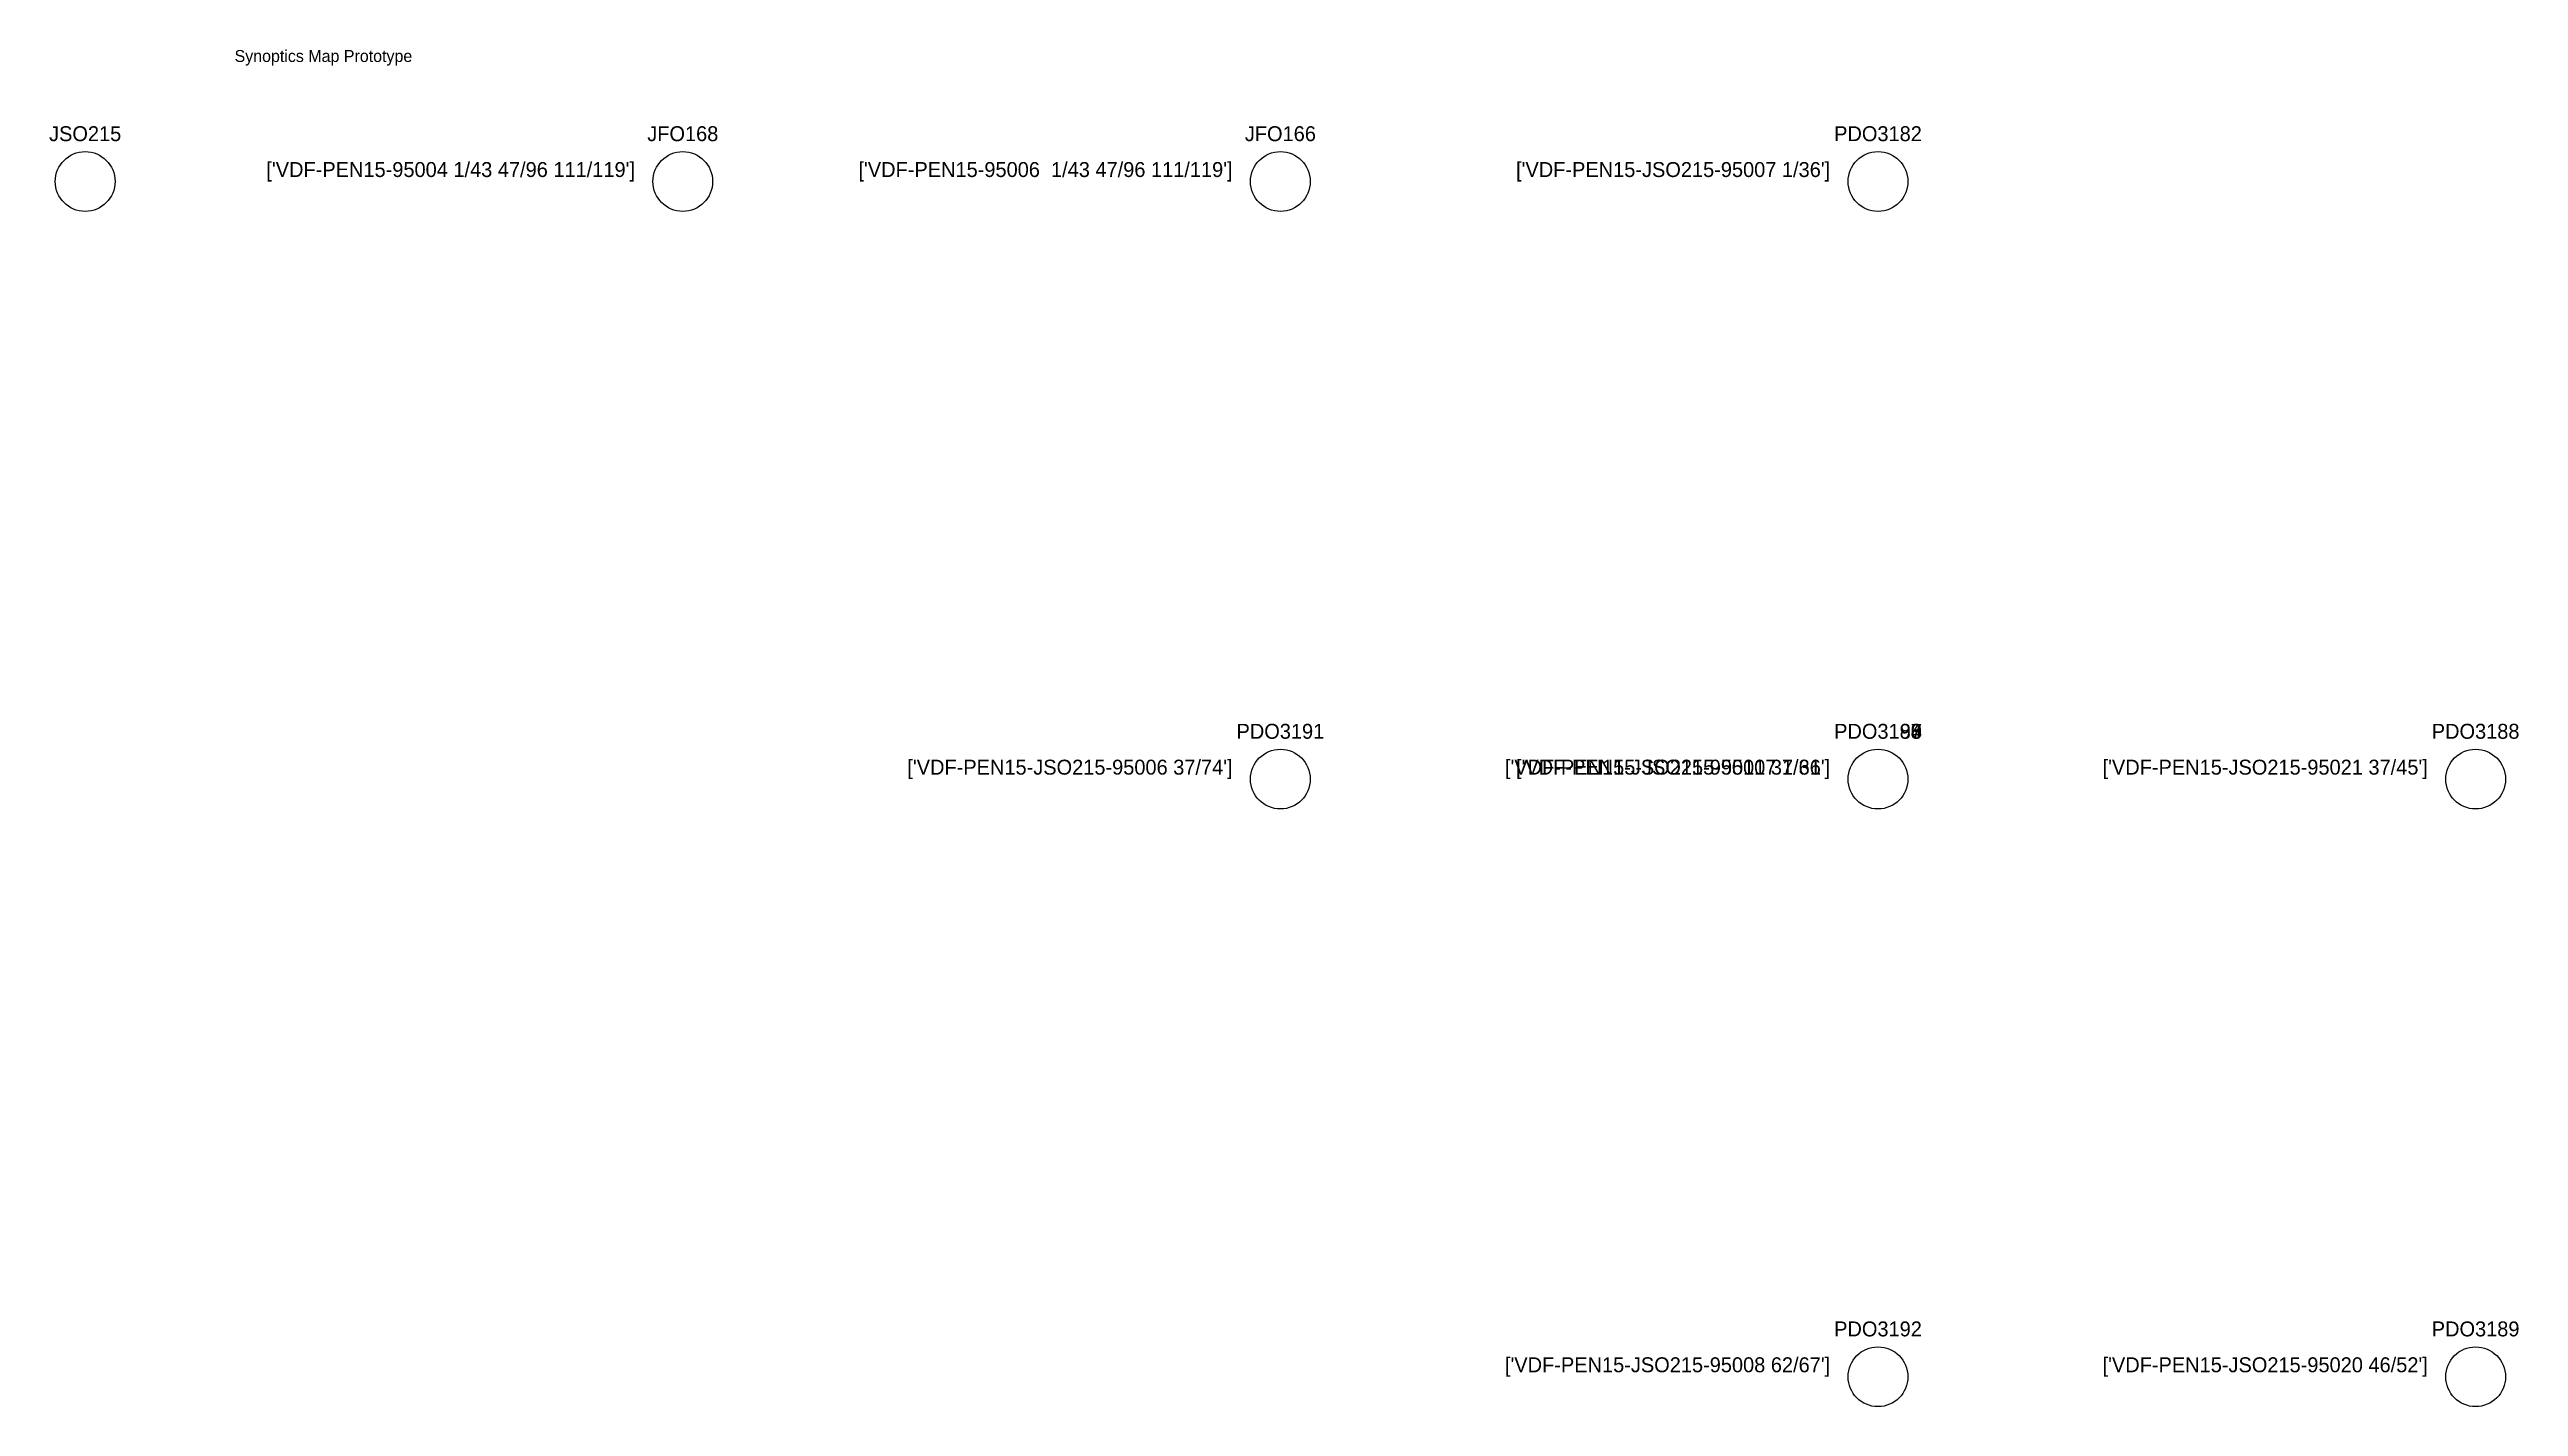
# Model space of a CAD drawing. Header units: metres. Extents: x -6 to 507, y -1405 to 22.
# Drawn here: x -6 to 407.2, y -205 to 22.1 of the extents above.
import ezdxf
from ezdxf.enums import TextEntityAlignment as Align

# ---------------------------------------------------------------- set-up
doc = ezdxf.new("R2010")
doc.units = ezdxf.units.M
doc.layers.add('SINOP_JSFO', color=30, linetype='Continuous')
doc.layers.add('SINOP_PDO', color=4, linetype='Continuous')

# ---------------------------------------------------------------- blocks, each defined once
blk = doc.blocks.new('JSO')
at = {"layer": 'SINOP_JSFO'}
blk.add_circle((0, 0), 0.5, dxfattribs=at)
blk = doc.blocks.new('PDO')
at = {"layer": 'SINOP_PDO'}
blk.add_circle((0, 0), 0.5, dxfattribs=at)
blk = doc.blocks.new('JFO')
at = {"layer": 'SINOP_JSFO'}
blk.add_circle((0, 0), 0.5, dxfattribs=at)

msp = doc.modelspace()

# ---------------------------------------------------------------- block references
at = {"layer": 'SINOP_JSFO'}
ref = msp.add_blockref('JSO', (0, 0), dxfattribs=dict(at, xscale=10, yscale=10))
ref.add_attrib('TIPO', 'JSO215', dxfattribs={"height": 2.5}).set_placement((0, 8), align=Align.MIDDLE_CENTER)
ref = msp.add_blockref('JFO', (100, 0), dxfattribs=dict(at, xscale=10, yscale=10))
ref.add_attrib('TIPO', 'JFO168', dxfattribs={"height": 2.5}).set_placement((100, 8), align=Align.MIDDLE_CENTER)
ref.add_attrib('CABO', "['VDF-PEN15-95004 1/43 47/96 111/119']", dxfattribs={"height": 2.5}).set_placement((92, 0), align=Align.BOTTOM_RIGHT)
ref = msp.add_blockref('JFO', (200, 0), dxfattribs=dict(at, xscale=10, yscale=10))
ref.add_attrib('TIPO', 'JFO166', dxfattribs={"height": 2.5}).set_placement((200, 8), align=Align.MIDDLE_CENTER)
ref.add_attrib('CABO', "['VDF-PEN15-95006  1/43 47/96 111/119']", dxfattribs={"height": 2.5}).set_placement((192, 0), align=Align.BOTTOM_RIGHT)
at = {"layer": 'SINOP_PDO'}
ref = msp.add_blockref('PDO', (300, 0), dxfattribs=dict(at, xscale=10, yscale=10))
ref.add_attrib('TIPO', 'PDO3182', dxfattribs={"height": 2.5}).set_placement((300, 8), align=Align.MIDDLE_CENTER)
ref.add_attrib('CABO', "['VDF-PEN15-JSO215-95007 1/36']", dxfattribs={"height": 2.5}).set_placement((292, 0), align=Align.BOTTOM_RIGHT)
ref = msp.add_blockref('PDO', (200, -100), dxfattribs=dict(at, xscale=10, yscale=10))
ref.add_attrib('TIPO', 'PDO3191', dxfattribs={"height": 2.5}).set_placement((200, -92), align=Align.MIDDLE_CENTER)
ref.add_attrib('CABO', "['VDF-PEN15-JSO215-95006 37/74']", dxfattribs={"height": 2.5}).set_placement((192, -100), align=Align.BOTTOM_RIGHT)
ref = msp.add_blockref('PDO', (300, -100), dxfattribs=dict(at, xscale=10, yscale=10))
ref.add_attrib('TIPO', 'PDO3190', dxfattribs={"height": 2.5}).set_placement((300, -92), align=Align.MIDDLE_CENTER)
ref.add_attrib('CABO', "['VDF-PEN15-JSO215-95011 37/61']", dxfattribs={"height": 2.5}).set_placement((292, -100), align=Align.BOTTOM_RIGHT)
ref = msp.add_blockref('PDO', (300, -100), dxfattribs=dict(at, xscale=10, yscale=10))
ref.add_attrib('TIPO', 'PDO3183', dxfattribs={"height": 2.5}).set_placement((300, -92), align=Align.MIDDLE_CENTER)
ref.add_attrib('CABO', "['VDF-PEN15-JSO215-95007 1/36']", dxfattribs={"height": 2.5}).set_placement((292, -100), align=Align.BOTTOM_RIGHT)
ref = msp.add_blockref('PDO', (300, -100), dxfattribs=dict(at, xscale=10, yscale=10))
ref.add_attrib('TIPO', 'PDO3184', dxfattribs={"height": 2.5}).set_placement((300, -92), align=Align.MIDDLE_CENTER)
ref.add_attrib('CABO', "['VDF-PEN15-JSO215-95007 1/36']", dxfattribs={"height": 2.5}).set_placement((292, -100), align=Align.BOTTOM_RIGHT)
ref = msp.add_blockref('PDO', (300, -100), dxfattribs=dict(at, xscale=10, yscale=10))
ref.add_attrib('TIPO', 'PDO3185', dxfattribs={"height": 2.5}).set_placement((300, -92), align=Align.MIDDLE_CENTER)
ref.add_attrib('CABO', "['VDF-PEN15-JSO215-95007 1/36']", dxfattribs={"height": 2.5}).set_placement((292, -100), align=Align.BOTTOM_RIGHT)
ref = msp.add_blockref('PDO', (300, -100), dxfattribs=dict(at, xscale=10, yscale=10))
ref.add_attrib('TIPO', 'PDO3186', dxfattribs={"height": 2.5}).set_placement((300, -92), align=Align.MIDDLE_CENTER)
ref.add_attrib('CABO', "['VDF-PEN15-JSO215-95007 1/36']", dxfattribs={"height": 2.5}).set_placement((292, -100), align=Align.BOTTOM_RIGHT)
ref = msp.add_blockref('PDO', (300, -100), dxfattribs=dict(at, xscale=10, yscale=10))
ref.add_attrib('TIPO', 'PDO3187', dxfattribs={"height": 2.5}).set_placement((300, -92), align=Align.MIDDLE_CENTER)
ref.add_attrib('CABO', "['VDF-PEN15-JSO215-95007 1/36']", dxfattribs={"height": 2.5}).set_placement((292, -100), align=Align.BOTTOM_RIGHT)
ref = msp.add_blockref('PDO', (400, -100), dxfattribs=dict(at, xscale=10, yscale=10))
ref.add_attrib('TIPO', 'PDO3188', dxfattribs={"height": 2.5}).set_placement((400, -92), align=Align.MIDDLE_CENTER)
ref.add_attrib('CABO', "['VDF-PEN15-JSO215-95021 37/45']", dxfattribs={"height": 2.5}).set_placement((392, -100), align=Align.BOTTOM_RIGHT)
ref = msp.add_blockref('PDO', (300, -200), dxfattribs=dict(at, xscale=10, yscale=10))
ref.add_attrib('TIPO', 'PDO3192', dxfattribs={"height": 2.5}).set_placement((300, -192), align=Align.MIDDLE_CENTER)
ref.add_attrib('CABO', "['VDF-PEN15-JSO215-95008 62/67']", dxfattribs={"height": 2.5}).set_placement((292, -200), align=Align.BOTTOM_RIGHT)
ref = msp.add_blockref('PDO', (400, -200), dxfattribs=dict(at, xscale=10, yscale=10))
ref.add_attrib('TIPO', 'PDO3189', dxfattribs={"height": 2.5}).set_placement((400, -192), align=Align.MIDDLE_CENTER)
ref.add_attrib('CABO', "['VDF-PEN15-JSO215-95020 46/52']", dxfattribs={"height": 2.5}).set_placement((392, -200), align=Align.BOTTOM_RIGHT)

# ---------------------------------------------------------------- texts
msp.add_text('Synoptics Map Prototype', height=2).set_placement((25, 20))

doc.saveas('drawing.dxf')
